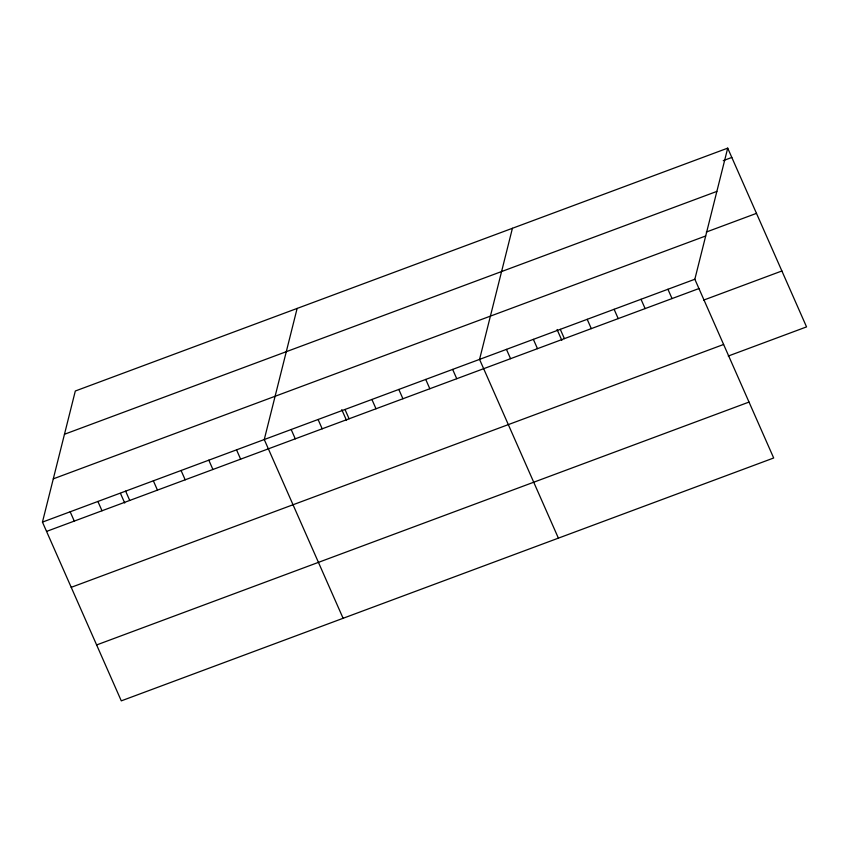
<?xml version="1.0" encoding="UTF-8"?>
<svg xmlns="http://www.w3.org/2000/svg" width="849" height="849" viewBox="0 0 849 849"><rect width="100%" height="100%" fill="white"/><g stroke="black" fill="none" stroke-linecap="round" stroke-linejoin="round"><path stroke-width="1.27" d="M727.71 148.14L694.843 279.247L773.683 457.993L121.29 700.86L42.45 522.103L75.317 391.007L727.71 148.14L806.55 326.897L728.262 356.039M297.129 308.431L264.262 439.538L343.102 618.284M512.425 228.285L479.558 359.392L558.387 538.139M723.252 160.641L731.817 157.447M64.471 434.264L716.864 191.407M706.326 232.032L756.48 213.364M53.296 478.847L705.689 235.98M42.45 522.103L694.843 279.247M46.557 531.41L698.95 288.554M703.598 300.122L781.887 270.98M71.22 587.328L723.613 344.471M96.627 644.943L749.02 402.076M667.93 289.265L672.037 298.572M641.016 299.283L645.123 308.59M614.114 309.301L618.21 318.608M587.2 319.32L591.307 328.627M560.287 329.338L564.394 338.645M557.071 329.518L561.836 340.322M533.374 339.356L537.481 348.663M506.46 349.374L510.567 358.681M452.644 369.411L456.751 378.718M425.731 379.429L429.838 388.736M398.818 389.447L402.925 398.754M371.904 399.465L376.011 408.772M345.002 409.483L349.098 418.79M341.776 409.664L346.541 420.457M318.088 419.502L322.196 428.809M291.175 429.52L295.282 438.827M236.542 449.853L240.638 459.16M208.812 460.179L212.919 469.486M181.081 470.505L185.188 479.812M153.361 480.821L157.458 490.128M125.631 491.147L129.738 500.454M120.494 493.428L124.729 503.033M97.9 501.462L102.007 510.769M70.18 511.788L74.277 521.095"/></g></svg>
